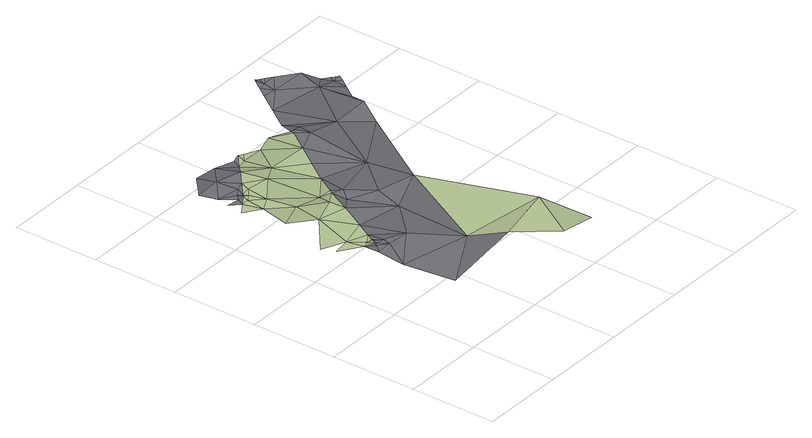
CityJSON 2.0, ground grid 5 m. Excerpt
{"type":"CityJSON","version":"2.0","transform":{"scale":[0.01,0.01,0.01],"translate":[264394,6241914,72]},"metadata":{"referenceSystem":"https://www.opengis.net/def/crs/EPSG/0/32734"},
"CityObjects":{
"terrain1":{"type":"TINRelief","geometry":[{"type":"CompositeSurface","lod":"1","boundaries":[[[0,1,2]],[[0,2,3]],[[4,0,5]],[[2,6,3]],[[6,7,8]],[[6,8,3]],[[0,3,9]],[[10,3,8]],[[10,9,3]],[[9,11,0]],[[11,5,0]],[[12,13,14]],[[15,5,16]],[[12,15,16]],[[12,17,13]],[[13,17,18]],[[17,12,19]],[[11,20,5]],[[19,12,16]],[[18,17,21]],[[19,21,17]],[[5,22,16]],[[23,18,21]],[[5,20,22]],[[23,21,24]],[[19,24,21]],[[16,25,19]],[[26,23,24]],[[22,25,16]],[[24,19,27]],[[28,22,20]],[[27,19,25]],[[24,27,26]],[[25,22,28]],[[29,26,27]],[[30,25,28]],[[31,32,33]],[[34,27,25]],[[25,30,34]],[[27,35,29]],[[36,33,32]],[[35,37,29]],[[35,27,34]],[[31,33,38]],[[37,35,39]],[[36,40,33]],[[41,37,39]],[[35,34,42]],[[35,43,39]],[[41,39,44]],[[39,43,44]],[[35,42,45]],[[43,35,45]],[[45,46,43]],[[46,45,47]],[[46,47,48]],[[49,48,47]]]}]},
"road1":{"type":"Road","attributes":{"highway":"motorway_link","surface":"asphalt","lanes":1,"width":2.2,"oneway":"yes"},"geometry":[{"type":"MultiSurface","lod":"1","boundaries":[[[50,51,13]],[[50,52,53]],[[13,18,50]],[[53,54,55]],[[52,50,18]],[[53,52,56]],[[18,23,52]],[[56,54,53]],[[23,56,52]],[[57,55,54]],[[23,26,56]],[[26,54,56]],[[54,26,29]],[[58,57,54]],[[54,29,58]],[[58,29,37]],[[58,37,59]],[[59,37,41]]]}]},
"road2":{"type":"Road","attributes":{"highway":"motorway_link","surface":"asphalt","lanes":2,"width":4.4,"oneway":"yes"},"geometry":[{"type":"MultiSurface","lod":"1","boundaries":[[[60,61,7]],[[31,62,63]],[[64,28,65]],[[66,67,68]],[[42,67,45]],[[7,6,60]],[[63,32,31]],[[69,70,71]],[[71,72,69]],[[73,74,75]],[[20,76,65]],[[77,78,75]],[[79,69,72]],[[2,80,60]],[[62,61,80]],[[9,10,81]],[[49,47,66]],[[10,8,81]],[[66,82,49]],[[8,7,81]],[[83,84,85]],[[82,48,49]],[[81,7,61]],[[77,74,86]],[[30,28,64]],[[11,87,76]],[[31,87,62]],[[61,87,81]],[[72,88,89]],[[82,66,68]],[[90,82,68]],[[61,62,87]],[[9,81,87]],[[69,91,70]],[[68,69,92]],[[71,93,72]],[[77,75,74]],[[94,72,93]],[[83,85,74]],[[83,74,73]],[[88,72,94]],[[89,79,72]],[[69,79,84]],[[30,64,34]],[[34,67,42]],[[76,31,38]],[[9,87,11]],[[48,82,90]],[[34,64,67]],[[2,60,6]],[[61,60,80]],[[28,20,65]],[[66,45,67]],[[20,11,76]],[[65,76,95]],[[64,95,67]],[[83,73,96]],[[85,86,74]],[[96,92,83]],[[68,92,90]],[[84,83,69]],[[92,69,83]],[[66,47,45]],[[31,76,87]],[[65,95,64]],[[76,38,95]],[[95,38,67]],[[97,91,68]],[[68,91,69]],[[38,97,67]],[[67,97,68]]]}]}
},
"vertices":[
[211,965,170],[111,949,170],[231,866,170],[267,881,170],[73,1023,170],[295,1201,170],[274,835,180],[281,830,180],[293,852,180],[329,918,170],[305,874,170],[377,1005,170],[214,1490,160],[185,1601,160],[120,1555,160],[162,1309,170],[331,1371,160],[231,1603,160],[250,1646,160],[298,1535,160],[461,1158,170],[272,1627,160],[456,1260,170],[258,1653,160],[317,1667,160],[498,1354,140],[340,1724,160],[452,1645,160],[545,1311,160],[422,1794,160],[557,1331,160],[607,509,180],[740,348,200],[1104,434,190],[643,1454,140],[572,1712,140],[916,132,200],[504,1865,120],[925,1089,160],[563,1879,120],[1073,80,220],[586,1935,120],[729,1577,140],[696,1878,120],[610,1918,120],[814,1701,140],[811,1914,120],[900,1824,140],[926,1862,120],[927,1840,140],
[206,1640,160],[134,1653,160],[236,1673,160],[147,1724,160],[274,1833,160],[119,1823,160],[284,1705,160],[278,1961,130],[406,1947,130],[530,1917,120],
[263,814,180],[316,773,180],[203,598,180],[242,302,180],[604,1288,160],[541,1214,160],[955,1758,140],[904,1364,140],[1153,1745,110],[1405,2053,70],[1500,1917,20],[1557,1999,20],[1561,2073,20],[1217,2281,70],[1265,2287,70],[1258,2340,70],[651,970,160],[1284,2333,70],[1264,2348,70],[1535,2142,20],[220,766,180],[327,819,180],[987,1853,120],[1251,2212,70],[1455,2203,70],[1344,2287,70],[1304,2318,70],[445,766,180],[1594,2097,20],[1575,2112,20],[1009,1982,70],[1386,1753,110],[1092,2101,70],[1586,2040,20],[1614,2082,20],[703,1140,160],[1175,2221,70],[1270,1585,110]
]}
